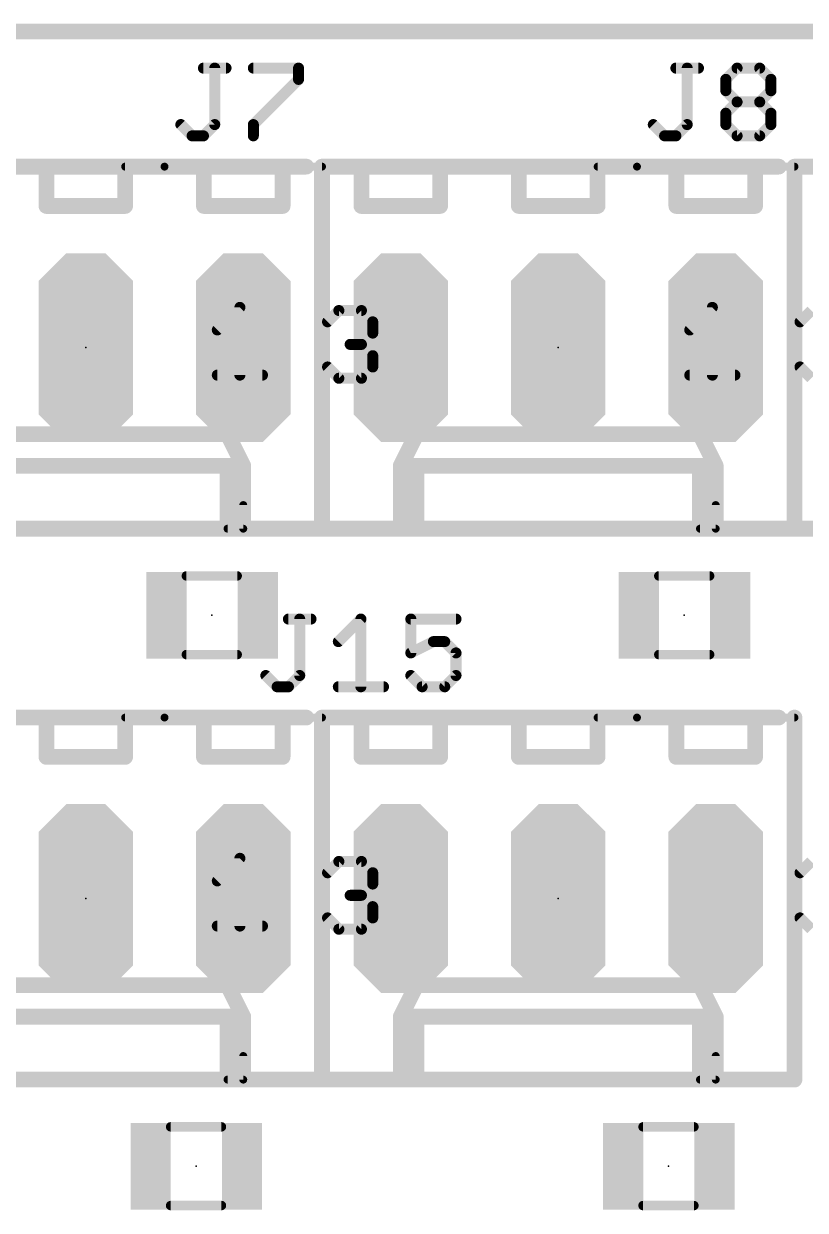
# Model space of a CAD drawing. Extents: x -10 to 136, y 0 to 101.
# Drawn here: x 77.74 to 90.34, y 74.98 to 94.13 of the extents above; entities that cross this region are included whole.
import ezdxf

# ---------------------------------------------------------------- set-up
doc = ezdxf.new("R2010")
doc.units = 0
for name, color, linetype in [('17', 92, 'CONTINUOUS'), ('20', 7, 'CONTINUOUS'), ('21', 253, 'CONTINUOUS'), ('23', 7, 'CONTINUOUS'), ('25', 253, 'CONTINUOUS'), ('51', 253, 'CONTINUOUS')]:
    doc.layers.add(name, color=color, linetype=linetype)

# ---------------------------------------------------------------- blocks, each defined once
blk = doc.blocks.new('RECT')
blk.add_solid([(-0.5, -0.5), (0.5, -0.5), (-0.5, 0.5), (0.5, 0.5)])
blk = doc.blocks.new('LONGP100')
at = {"const_width": 0.5}
blk.add_lwpolyline([(-0.75, -0.1036), (-0.75, 0.1036), (-0.6036, 0.25), (0.6036, 0.25), (0.75, 0.1036), (0.75, -0.1036), (0.6036, -0.25), (-0.6036, -0.25), (-0.75, -0.1036), (-0.75, 0.1036)], dxfattribs=at)

msp = doc.modelspace()

# ---------------------------------------------------------------- linework, layer by layer
at = {"layer": '20', "const_width": 0.254}
msp.add_lwpolyline([(135.862, 94), (0, 94)], dxfattribs=at)
at = {"layer": '21'}
for points, const_width in [([(78.105, 91.821), (76.835, 91.821)], 0.254), ([(78.105, 91.821), (79.375, 91.821)], 0.254), ([(78.105, 91.186), (78.105, 91.821)], 0.254), ([(80.645, 91.821), (79.375, 91.821)], 0.254), ([(79.375, 91.821), (79.375, 91.186)], 0.254), ([(80.645, 91.186), (80.645, 91.821)], 0.254), ([(80.645, 91.821), (81.915, 91.821)], 0.254), ([(82.296, 91.821), (81.915, 91.821)], 0.254), ([(81.915, 91.821), (81.915, 91.186)], 0.254), ([(82.55, 88.9), (82.55, 91.821)], 0.254), ([(82.55, 88.9), (82.55, 91.821)], 0.254), ([(83.185, 91.821), (82.55, 91.821)], 0.254), ([(83.185, 91.821), (84.455, 91.821)], 0.254), ([(83.185, 91.186), (83.185, 91.821)], 0.254), ([(85.725, 91.821), (84.455, 91.821)], 0.254), ([(84.455, 91.821), (84.455, 91.186)], 0.254), ([(85.725, 91.821), (86.995, 91.821)], 0.254), ([(85.725, 91.186), (85.725, 91.821)], 0.254), ([(88.265, 91.821), (86.995, 91.821)], 0.254), ([(86.995, 91.821), (86.995, 91.186)], 0.254), ([(88.265, 91.186), (88.265, 91.821)], 0.254), ([(88.265, 91.821), (89.535, 91.821)], 0.254), ([(89.916, 91.821), (89.535, 91.821)], 0.254), ([(89.535, 91.821), (89.535, 91.186)], 0.254), ([(90.17, 88.9), (90.17, 91.821)], 0.254), ([(90.17, 88.9), (90.17, 91.821)], 0.254), ([(90.805, 91.821), (90.17, 91.821)], 0.254), ([(79.375, 91.821), (80.01, 91.821)], 0.127), ([(82.55, 91.821), (80.01, 91.821)], 0.127), ([(86.995, 91.821), (87.63, 91.821)], 0.127), ([(90.17, 91.821), (87.63, 91.821)], 0.127), ([(79.375, 91.186), (78.105, 91.186)], 0.254), ([(81.915, 91.186), (80.645, 91.186)], 0.254), ([(84.455, 91.186), (83.185, 91.186)], 0.254), ([(86.995, 91.186), (85.725, 91.186)], 0.254), ([(89.535, 91.186), (88.265, 91.186)], 0.254), ([(80.8615, 89.1857), (81.2258, 89.5501)], 0.1778), ([(81.2258, 89.5501), (81.2258, 88.457)], 0.1778), ([(88.4815, 89.1857), (88.8458, 89.5501)], 0.1778), ([(88.8458, 89.5501), (88.8458, 88.457)], 0.1778), ([(82.6395, 89.3171), (82.8216, 89.4993)], 0.1778), ([(82.8216, 89.4993), (83.186, 89.4993)], 0.1778), ([(83.186, 89.4993), (83.3682, 89.3171)], 0.1778), ([(90.2595, 89.3171), (90.4416, 89.4993)], 0.1778), ([(83.3682, 89.1349), (83.186, 88.9527)], 0.1778), ([(83.3682, 89.3171), (83.3682, 89.1349)], 0.1778), ([(83.186, 88.9527), (83.0038, 88.9527)], 0.1778), ([(83.186, 88.9527), (83.3682, 88.7705)], 0.1778), ([(82.55, 88.9), (82.55, 85.979)], 0.254), ([(82.55, 88.9), (82.55, 85.979)], 0.254), ([(83.3682, 88.7705), (83.3682, 88.5883)], 0.1778), ([(90.17, 88.9), (90.17, 85.979)], 0.254), ([(90.17, 88.9), (90.17, 85.979)], 0.254), ([(82.8216, 88.4062), (82.6395, 88.5883)], 0.1778), ([(83.3682, 88.5883), (83.186, 88.4062)], 0.1778), ([(90.4416, 88.4062), (90.2595, 88.5883)], 0.1778), ([(80.8615, 88.457), (81.5902, 88.457)], 0.1778), ([(83.186, 88.4062), (82.8216, 88.4062)], 0.1778), ([(88.4815, 88.457), (89.2102, 88.457)], 0.1778), ([(81.026, 87.503), (76.454, 87.503)], 0.254), ([(81.28, 86.995), (81.026, 87.503)], 0.254), ([(84.074, 87.503), (83.82, 86.995)], 0.254), ([(88.646, 87.503), (84.074, 87.503)], 0.254), ([(88.9, 86.995), (88.646, 87.503)], 0.254), ([(81.026, 86.995), (76.454, 86.995)], 0.254), ([(81.28, 86.995), (81.026, 86.995)], 0.254), ([(81.026, 85.979), (81.026, 86.995)], 0.254), ([(81.28, 86.995), (81.28, 85.979)], 0.254), ([(84.074, 86.995), (83.82, 86.995)], 0.254), ([(83.82, 86.995), (83.82, 85.979)], 0.254), ([(88.646, 86.995), (84.074, 86.995)], 0.254), ([(84.074, 85.979), (84.074, 86.995)], 0.254), ([(88.9, 86.995), (88.646, 86.995)], 0.254), ([(88.646, 85.979), (88.646, 86.995)], 0.254), ([(88.9, 86.995), (88.9, 85.979)], 0.254), ([(81.28, 86.36), (81.28, 85.979)], 0.127), ([(88.9, 86.36), (88.9, 85.979)], 0.127), ([(74.93, 85.979), (80.01, 85.979)], 0.254), ([(81.28, 85.979), (80.01, 85.979)], 0.254), ([(81.026, 85.979), (81.28, 85.979)], 0.127), ([(82.55, 85.979), (81.28, 85.979)], 0.254), ([(82.55, 85.979), (87.63, 85.979)], 0.254), ([(88.9, 85.979), (87.63, 85.979)], 0.254), ([(88.646, 85.979), (88.9, 85.979)], 0.127), ([(90.17, 85.979), (88.9, 85.979)], 0.254), ([(90.17, 85.979), (95.25, 85.979)], 0.254), ([(78.105, 82.931), (76.835, 82.931)], 0.254), ([(78.105, 82.931), (79.375, 82.931)], 0.254), ([(78.105, 82.296), (78.105, 82.931)], 0.254), ([(80.645, 82.931), (79.375, 82.931)], 0.254), ([(79.375, 82.931), (79.375, 82.296)], 0.254), ([(79.375, 82.931), (80.01, 82.931)], 0.127), ([(82.55, 82.931), (80.01, 82.931)], 0.127), ([(80.645, 82.296), (80.645, 82.931)], 0.254), ([(80.645, 82.931), (81.915, 82.931)], 0.254), ([(82.296, 82.931), (81.915, 82.931)], 0.254), ([(81.915, 82.931), (81.915, 82.296)], 0.254), ([(82.55, 80.01), (82.55, 82.931)], 0.254), ([(82.55, 80.01), (82.55, 82.931)], 0.254), ([(83.185, 82.931), (82.55, 82.931)], 0.254), ([(83.185, 82.931), (84.455, 82.931)], 0.254), ([(83.185, 82.296), (83.185, 82.931)], 0.254), ([(85.725, 82.931), (84.455, 82.931)], 0.254), ([(84.455, 82.931), (84.455, 82.296)], 0.254), ([(85.725, 82.931), (86.995, 82.931)], 0.254), ([(85.725, 82.296), (85.725, 82.931)], 0.254), ([(88.265, 82.931), (86.995, 82.931)], 0.254), ([(86.995, 82.931), (86.995, 82.296)], 0.254), ([(86.995, 82.931), (87.63, 82.931)], 0.127), ([(90.17, 82.931), (87.63, 82.931)], 0.127), ([(88.265, 82.296), (88.265, 82.931)], 0.254), ([(88.265, 82.931), (89.535, 82.931)], 0.254), ([(89.916, 82.931), (89.535, 82.931)], 0.254), ([(89.535, 82.931), (89.535, 82.296)], 0.254), ([(90.17, 80.01), (90.17, 82.931)], 0.254), ([(79.375, 82.296), (78.105, 82.296)], 0.254), ([(81.915, 82.296), (80.645, 82.296)], 0.254), ([(84.455, 82.296), (83.185, 82.296)], 0.254), ([(86.995, 82.296), (85.725, 82.296)], 0.254), ([(89.535, 82.296), (88.265, 82.296)], 0.254), ([(80.8615, 80.2957), (81.2258, 80.6601)], 0.1778), ([(81.2258, 80.6601), (81.2258, 79.567)], 0.1778), ([(82.6395, 80.4271), (82.8216, 80.6093)], 0.1778), ([(82.8216, 80.6093), (83.186, 80.6093)], 0.1778), ([(83.186, 80.6093), (83.3682, 80.4271)], 0.1778), ([(90.2595, 80.4271), (90.4416, 80.6093)], 0.1778), ([(83.3682, 80.4271), (83.3682, 80.2449)], 0.1778), ([(83.3682, 80.2449), (83.186, 80.0627)], 0.1778), ([(82.55, 80.01), (82.55, 77.089)], 0.254), ([(82.55, 80.01), (82.55, 77.089)], 0.254), ([(83.186, 80.0627), (83.0038, 80.0627)], 0.1778), ([(83.186, 80.0627), (83.3682, 79.8805)], 0.1778), ([(90.17, 80.01), (90.17, 77.089)], 0.254), ([(83.3682, 79.8805), (83.3682, 79.6983)], 0.1778), ([(80.8615, 79.567), (81.5902, 79.567)], 0.1778), ([(82.8216, 79.5162), (82.6395, 79.6983)], 0.1778), ([(83.3682, 79.6983), (83.186, 79.5162)], 0.1778), ([(90.4416, 79.5162), (90.2595, 79.6983)], 0.1778), ([(83.186, 79.5162), (82.8216, 79.5162)], 0.1778), ([(81.026, 78.613), (76.454, 78.613)], 0.254), ([(81.28, 78.105), (81.026, 78.613)], 0.254), ([(84.074, 78.613), (83.82, 78.105)], 0.254), ([(88.646, 78.613), (84.074, 78.613)], 0.254), ([(88.9, 78.105), (88.646, 78.613)], 0.254), ([(81.026, 78.105), (76.454, 78.105)], 0.254), ([(81.28, 78.105), (81.026, 78.105)], 0.254), ([(81.026, 77.089), (81.026, 78.105)], 0.254), ([(81.28, 78.105), (81.28, 77.089)], 0.254), ([(84.074, 78.105), (83.82, 78.105)], 0.254), ([(83.82, 78.105), (83.82, 77.089)], 0.254), ([(88.646, 78.105), (84.074, 78.105)], 0.254), ([(84.074, 77.089), (84.074, 78.105)], 0.254), ([(88.9, 78.105), (88.646, 78.105)], 0.254), ([(88.646, 77.089), (88.646, 78.105)], 0.254), ([(88.9, 78.105), (88.9, 77.089)], 0.254), ([(81.28, 77.47), (81.28, 77.089)], 0.127), ([(88.9, 77.47), (88.9, 77.089)], 0.127), ([(74.93, 77.089), (80.01, 77.089)], 0.254), ([(81.28, 77.089), (80.01, 77.089)], 0.254), ([(82.55, 77.089), (81.28, 77.089)], 0.254), ([(82.55, 77.089), (87.63, 77.089)], 0.254), ([(88.9, 77.089), (87.63, 77.089)], 0.254), ([(90.17, 77.089), (88.9, 77.089)], 0.254), ([(81.026, 77.089), (81.28, 77.089)], 0.127), ([(88.646, 77.089), (88.9, 77.089)], 0.127)]:
    msp.add_lwpolyline(points, dxfattribs=dict(at, const_width=const_width))
for points, const_width in [([(78.105, 91.8845, 1), (78.105, 91.7575)], 0.127), ([(78.1685, 91.821, 1), (78.0415, 91.821)], 0.127), ([(78.105, 91.7575, 1), (78.105, 91.8845)], 0.127), ([(79.375, 91.8845, 1), (79.375, 91.7575)], 0.127), ([(79.4385, 91.821, 1), (79.3115, 91.821)], 0.127), ([(79.375, 91.7575, 1), (79.375, 91.8845)], 0.127), ([(80.7085, 91.821, 1), (80.5815, 91.821)], 0.127), ([(80.645, 91.8845, 1), (80.645, 91.7575)], 0.127), ([(80.645, 91.7575, 1), (80.645, 91.8845)], 0.127), ([(81.915, 91.8845, 1), (81.915, 91.7575)], 0.127), ([(81.9785, 91.821, 1), (81.8515, 91.821)], 0.127), ([(81.915, 91.7575, 1), (81.915, 91.8845)], 0.127), ([(82.296, 91.7575, 1), (82.296, 91.8845)], 0.127), ([(82.6135, 91.821, 1), (82.4865, 91.821)], 0.127), ([(82.6135, 91.821, 1), (82.4865, 91.821)], 0.127), ([(82.55, 91.8845, 1), (82.55, 91.7575)], 0.127), ([(83.185, 91.8845, 1), (83.185, 91.7575)], 0.127), ([(83.2485, 91.821, 1), (83.1215, 91.821)], 0.127), ([(83.185, 91.7575, 1), (83.185, 91.8845)], 0.127), ([(84.455, 91.8845, 1), (84.455, 91.7575)], 0.127), ([(84.5185, 91.821, 1), (84.3915, 91.821)], 0.127), ([(84.455, 91.7575, 1), (84.455, 91.8845)], 0.127), ([(85.725, 91.8845, 1), (85.725, 91.7575)], 0.127), ([(85.7885, 91.821, 1), (85.6615, 91.821)], 0.127), ([(85.725, 91.7575, 1), (85.725, 91.8845)], 0.127), ([(86.995, 91.8845, 1), (86.995, 91.7575)], 0.127), ([(87.0585, 91.821, 1), (86.9315, 91.821)], 0.127), ([(86.995, 91.7575, 1), (86.995, 91.8845)], 0.127), ([(88.3285, 91.821, 1), (88.2015, 91.821)], 0.127), ([(88.265, 91.8845, 1), (88.265, 91.7575)], 0.127), ([(88.265, 91.7575, 1), (88.265, 91.8845)], 0.127), ([(89.535, 91.8845, 1), (89.535, 91.7575)], 0.127), ([(89.5985, 91.821, 1), (89.4715, 91.821)], 0.127), ([(89.535, 91.7575, 1), (89.535, 91.8845)], 0.127), ([(89.916, 91.7575, 1), (89.916, 91.8845)], 0.127), ([(90.2335, 91.821, 1), (90.1065, 91.821)], 0.127), ([(90.2335, 91.821, 1), (90.1065, 91.821)], 0.127), ([(90.17, 91.8845, 1), (90.17, 91.7575)], 0.127), ([(79.375, 91.8528, 1), (79.375, 91.7892)], 0.0635), ([(80.01, 91.8528, 1), (80.01, 91.7892)], 0.0635), ([(80.01, 91.7892, 1), (80.01, 91.8528)], 0.0635), ([(82.55, 91.7892, 1), (82.55, 91.8528)], 0.0635), ([(86.995, 91.8528, 1), (86.995, 91.7892)], 0.0635), ([(87.63, 91.8528, 1), (87.63, 91.7892)], 0.0635), ([(87.63, 91.7892, 1), (87.63, 91.8528)], 0.0635), ([(90.17, 91.7892, 1), (90.17, 91.8528)], 0.0635), ([(78.105, 91.2495, 1), (78.105, 91.1225)], 0.127), ([(78.0415, 91.186, 1), (78.1685, 91.186)], 0.127), ([(79.3115, 91.186, 1), (79.4385, 91.186)], 0.127), ([(79.375, 91.1225, 1), (79.375, 91.2495)], 0.127), ([(80.645, 91.2495, 1), (80.645, 91.1225)], 0.127), ([(80.5815, 91.186, 1), (80.7085, 91.186)], 0.127), ([(81.8515, 91.186, 1), (81.9785, 91.186)], 0.127), ([(81.915, 91.1225, 1), (81.915, 91.2495)], 0.127), ([(83.185, 91.2495, 1), (83.185, 91.1225)], 0.127), ([(83.1215, 91.186, 1), (83.2485, 91.186)], 0.127), ([(84.3915, 91.186, 1), (84.5185, 91.186)], 0.127), ([(84.455, 91.1225, 1), (84.455, 91.2495)], 0.127), ([(85.725, 91.2495, 1), (85.725, 91.1225)], 0.127), ([(85.6615, 91.186, 1), (85.7885, 91.186)], 0.127), ([(86.9315, 91.186, 1), (87.0585, 91.186)], 0.127), ([(86.995, 91.1225, 1), (86.995, 91.2495)], 0.127), ([(88.265, 91.2495, 1), (88.265, 91.1225)], 0.127), ([(88.2015, 91.186, 1), (88.3285, 91.186)], 0.127), ([(89.4715, 91.186, 1), (89.5985, 91.186)], 0.127), ([(89.535, 91.1225, 1), (89.535, 91.2495)], 0.127), ([(81.2703, 89.5501, 1), (81.1814, 89.5501)], 0.0889), ([(81.2572, 89.5187, 1), (81.1944, 89.5815)], 0.0889), ([(88.8903, 89.5501, 1), (88.8014, 89.5501)], 0.0889), ([(88.8772, 89.5187, 1), (88.8144, 89.5815)], 0.0889), ([(82.8216, 89.5438, 1), (82.8216, 89.4549)], 0.0889), ([(82.853, 89.4679, 1), (82.7902, 89.5307)], 0.0889), ([(83.2174, 89.5307, 1), (83.1546, 89.4679)], 0.0889), ([(83.186, 89.4549, 1), (83.186, 89.5438)], 0.0889), ([(80.8301, 89.2171, 1), (80.8929, 89.1543)], 0.0889), ([(82.6081, 89.3485, 1), (82.6709, 89.2857)], 0.0889), ([(83.4126, 89.3171, 1), (83.3238, 89.3171)], 0.0889), ([(83.3368, 89.2857, 1), (83.3996, 89.3485)], 0.0889), ([(83.3996, 89.1035, 1), (83.3368, 89.1663)], 0.0889), ([(88.4501, 89.2171, 1), (88.5129, 89.1543)], 0.0889), ([(90.2281, 89.3485, 1), (90.2909, 89.2857)], 0.0889), ([(83.0038, 88.9972, 1), (83.0038, 88.9083)], 0.0889), ([(83.2174, 88.9841, 1), (83.1546, 88.9213)], 0.0889), ([(83.186, 88.9083, 1), (83.186, 88.9972)], 0.0889), ([(83.3238, 89.1349, 1), (83.4126, 89.1349)], 0.0889), ([(82.6135, 88.9, 1), (82.4865, 88.9)], 0.127), ([(82.6135, 88.9, 1), (82.4865, 88.9)], 0.127), ([(82.4865, 88.9, 1), (82.6135, 88.9)], 0.127), ([(82.4865, 88.9, 1), (82.6135, 88.9)], 0.127), ([(83.1546, 88.9841, 1), (83.2174, 88.9213)], 0.0889), ([(83.4126, 88.7705, 1), (83.3238, 88.7705)], 0.0889), ([(83.3368, 88.7391, 1), (83.3996, 88.8019)], 0.0889), ([(90.2335, 88.9, 1), (90.1065, 88.9)], 0.127), ([(90.2335, 88.9, 1), (90.1065, 88.9)], 0.127), ([(90.1065, 88.9, 1), (90.2335, 88.9)], 0.127), ([(90.1065, 88.9, 1), (90.2335, 88.9)], 0.127), ([(82.6709, 88.6197, 1), (82.6081, 88.5569)], 0.0889), ([(83.3996, 88.5569, 1), (83.3368, 88.6197)], 0.0889), ([(90.2909, 88.6197, 1), (90.2281, 88.5569)], 0.0889), ([(80.8615, 88.5015, 1), (80.8615, 88.4126)], 0.0889), ([(81.1814, 88.457, 1), (81.2703, 88.457)], 0.0889), ([(81.5902, 88.4126, 1), (81.5902, 88.5015)], 0.0889), ([(82.8216, 88.4506, 1), (82.8216, 88.3618)], 0.0889), ([(82.7902, 88.3748, 1), (82.853, 88.4376)], 0.0889), ([(83.1546, 88.4376, 1), (83.2174, 88.3748)], 0.0889), ([(83.186, 88.3618, 1), (83.186, 88.4506)], 0.0889), ([(83.3238, 88.5883, 1), (83.4126, 88.5883)], 0.0889), ([(88.4815, 88.5015, 1), (88.4815, 88.4126)], 0.0889), ([(88.8014, 88.457, 1), (88.8903, 88.457)], 0.0889), ([(89.2102, 88.4126, 1), (89.2102, 88.5015)], 0.0889), ([(81.0828, 87.5314, 1), (80.9692, 87.4746)], 0.127), ([(81.026, 87.4395, 1), (81.026, 87.5665)], 0.127), ([(84.074, 87.5665, 1), (84.074, 87.4395)], 0.127), ([(84.1308, 87.4746, 1), (84.0172, 87.5314)], 0.127), ([(88.7028, 87.5314, 1), (88.5892, 87.4746)], 0.127), ([(88.646, 87.4395, 1), (88.646, 87.5665)], 0.127), ([(81.026, 87.0585, 1), (81.026, 86.9315)], 0.127), ([(81.0895, 86.995, 1), (80.9625, 86.995)], 0.127), ([(81.026, 86.9315, 1), (81.026, 87.0585)], 0.127), ([(81.3435, 86.995, 1), (81.2165, 86.995)], 0.127), ([(81.28, 86.9315, 1), (81.28, 87.0585)], 0.127), ([(83.82, 87.0585, 1), (83.82, 86.9315)], 0.127), ([(83.8835, 86.995, 1), (83.7565, 86.995)], 0.127), ([(84.074, 87.0585, 1), (84.074, 86.9315)], 0.127), ([(84.1375, 86.995, 1), (84.0105, 86.995)], 0.127), ([(84.074, 86.9315, 1), (84.074, 87.0585)], 0.127), ([(88.646, 87.0585, 1), (88.646, 86.9315)], 0.127), ([(88.7095, 86.995, 1), (88.5825, 86.995)], 0.127), ([(88.646, 86.9315, 1), (88.646, 87.0585)], 0.127), ([(88.9635, 86.995, 1), (88.8365, 86.995)], 0.127), ([(88.9, 86.9315, 1), (88.9, 87.0585)], 0.127), ([(81.2232, 86.9666, 1), (81.3368, 87.0234)], 0.127), ([(83.7632, 87.0234, 1), (83.8768, 86.9666)], 0.127), ([(88.8432, 86.9666, 1), (88.9568, 87.0234)], 0.127), ([(81.3118, 86.36, 1), (81.2482, 86.36)], 0.0635), ([(88.9318, 86.36, 1), (88.8683, 86.36)], 0.0635), ([(80.01, 86.0425, 1), (80.01, 85.9155)], 0.127), ([(80.01, 85.9155, 1), (80.01, 86.0425)], 0.127), ([(80.9625, 85.979, 1), (81.0895, 85.979)], 0.127), ([(81.026, 86.0108, 1), (81.026, 85.9472)], 0.0635), ([(81.28, 86.0425, 1), (81.28, 85.9155)], 0.127), ([(81.2165, 85.979, 1), (81.3435, 85.979)], 0.127), ([(81.2482, 85.979, 1), (81.3118, 85.979)], 0.0635), ([(81.28, 85.9155, 1), (81.28, 86.0425)], 0.127), ([(81.28, 85.9472, 1), (81.28, 86.0108)], 0.0635), ([(82.55, 86.0425, 1), (82.55, 85.9155)], 0.127), ([(82.4865, 85.979, 1), (82.6135, 85.979)], 0.127), ([(82.4865, 85.979, 1), (82.6135, 85.979)], 0.127), ([(82.55, 85.9155, 1), (82.55, 86.0425)], 0.127), ([(83.7565, 85.979, 1), (83.8835, 85.979)], 0.127), ([(84.0105, 85.979, 1), (84.1375, 85.979)], 0.127), ([(87.63, 86.0425, 1), (87.63, 85.9155)], 0.127), ([(87.63, 85.9155, 1), (87.63, 86.0425)], 0.127), ([(88.5825, 85.979, 1), (88.7095, 85.979)], 0.127), ([(88.646, 86.0108, 1), (88.646, 85.9472)], 0.0635), ([(88.9, 86.0425, 1), (88.9, 85.9155)], 0.127), ([(88.8365, 85.979, 1), (88.9635, 85.979)], 0.127), ([(88.9, 85.9155, 1), (88.9, 86.0425)], 0.127), ([(88.8683, 85.979, 1), (88.9318, 85.979)], 0.0635), ([(88.9, 85.9472, 1), (88.9, 86.0108)], 0.0635), ([(90.17, 86.0425, 1), (90.17, 85.9155)], 0.127), ([(90.1065, 85.979, 1), (90.2335, 85.979)], 0.127), ([(90.1065, 85.979, 1), (90.2335, 85.979)], 0.127), ([(90.17, 85.9155, 1), (90.17, 86.0425)], 0.127), ([(78.105, 82.9945, 1), (78.105, 82.8675)], 0.127), ([(78.1685, 82.931, 1), (78.0415, 82.931)], 0.127), ([(78.105, 82.8675, 1), (78.105, 82.9945)], 0.127), ([(79.375, 82.9945, 1), (79.375, 82.8675)], 0.127), ([(79.4385, 82.931, 1), (79.3115, 82.931)], 0.127), ([(79.375, 82.8675, 1), (79.375, 82.9945)], 0.127), ([(79.375, 82.9627, 1), (79.375, 82.8992)], 0.0635), ([(80.01, 82.9627, 1), (80.01, 82.8992)], 0.0635), ([(80.01, 82.8992, 1), (80.01, 82.9627)], 0.0635), ([(80.7085, 82.931, 1), (80.5815, 82.931)], 0.127), ([(80.645, 82.9945, 1), (80.645, 82.8675)], 0.127), ([(80.645, 82.8675, 1), (80.645, 82.9945)], 0.127), ([(81.915, 82.9945, 1), (81.915, 82.8675)], 0.127), ([(81.9785, 82.931, 1), (81.8515, 82.931)], 0.127), ([(81.915, 82.8675, 1), (81.915, 82.9945)], 0.127), ([(82.296, 82.8675, 1), (82.296, 82.9945)], 0.127), ([(82.6135, 82.931, 1), (82.4865, 82.931)], 0.127), ([(82.6135, 82.931, 1), (82.4865, 82.931)], 0.127), ([(82.55, 82.9945, 1), (82.55, 82.8675)], 0.127), ([(82.55, 82.8992, 1), (82.55, 82.9627)], 0.0635), ([(83.185, 82.9945, 1), (83.185, 82.8675)], 0.127), ([(83.2485, 82.931, 1), (83.1215, 82.931)], 0.127), ([(83.185, 82.8675, 1), (83.185, 82.9945)], 0.127), ([(84.455, 82.9945, 1), (84.455, 82.8675)], 0.127), ([(84.5185, 82.931, 1), (84.3915, 82.931)], 0.127), ([(84.455, 82.8675, 1), (84.455, 82.9945)], 0.127), ([(85.725, 82.9945, 1), (85.725, 82.8675)], 0.127), ([(85.7885, 82.931, 1), (85.6615, 82.931)], 0.127), ([(85.725, 82.8675, 1), (85.725, 82.9945)], 0.127), ([(86.995, 82.9945, 1), (86.995, 82.8675)], 0.127), ([(87.0585, 82.931, 1), (86.9315, 82.931)], 0.127), ([(86.995, 82.8675, 1), (86.995, 82.9945)], 0.127), ([(86.995, 82.9627, 1), (86.995, 82.8992)], 0.0635), ([(87.63, 82.9627, 1), (87.63, 82.8992)], 0.0635), ([(87.63, 82.8992, 1), (87.63, 82.9627)], 0.0635), ([(88.3285, 82.931, 1), (88.2015, 82.931)], 0.127), ([(88.265, 82.9945, 1), (88.265, 82.8675)], 0.127), ([(88.265, 82.8675, 1), (88.265, 82.9945)], 0.127), ([(89.535, 82.9945, 1), (89.535, 82.8675)], 0.127), ([(89.5985, 82.931, 1), (89.4715, 82.931)], 0.127), ([(89.535, 82.8675, 1), (89.535, 82.9945)], 0.127), ([(89.916, 82.8675, 1), (89.916, 82.9945)], 0.127), ([(90.2335, 82.931, 1), (90.1065, 82.931)], 0.127), ([(90.17, 82.8992, 1), (90.17, 82.9627)], 0.0635), ([(78.105, 82.3595, 1), (78.105, 82.2325)], 0.127), ([(78.0415, 82.296, 1), (78.1685, 82.296)], 0.127), ([(79.3115, 82.296, 1), (79.4385, 82.296)], 0.127), ([(79.375, 82.2325, 1), (79.375, 82.3595)], 0.127), ([(80.645, 82.3595, 1), (80.645, 82.2325)], 0.127), ([(80.5815, 82.296, 1), (80.7085, 82.296)], 0.127), ([(81.8515, 82.296, 1), (81.9785, 82.296)], 0.127), ([(81.915, 82.2325, 1), (81.915, 82.3595)], 0.127), ([(83.185, 82.3595, 1), (83.185, 82.2325)], 0.127), ([(83.1215, 82.296, 1), (83.2485, 82.296)], 0.127), ([(84.3915, 82.296, 1), (84.5185, 82.296)], 0.127), ([(84.455, 82.2325, 1), (84.455, 82.3595)], 0.127), ([(85.725, 82.3595, 1), (85.725, 82.2325)], 0.127), ([(85.6615, 82.296, 1), (85.7885, 82.296)], 0.127), ([(86.9315, 82.296, 1), (87.0585, 82.296)], 0.127), ([(86.995, 82.2325, 1), (86.995, 82.3595)], 0.127), ([(88.265, 82.3595, 1), (88.265, 82.2325)], 0.127), ([(88.2015, 82.296, 1), (88.3285, 82.296)], 0.127), ([(89.4715, 82.296, 1), (89.5985, 82.296)], 0.127), ([(89.535, 82.2325, 1), (89.535, 82.3595)], 0.127), ([(81.2703, 80.6601, 1), (81.1814, 80.6601)], 0.0889), ([(81.2572, 80.6287, 1), (81.1944, 80.6915)], 0.0889), ([(82.8216, 80.6538, 1), (82.8216, 80.5649)], 0.0889), ([(82.853, 80.5779, 1), (82.7902, 80.6407)], 0.0889), ([(83.2174, 80.6407, 1), (83.1546, 80.5779)], 0.0889), ([(83.186, 80.5649, 1), (83.186, 80.6538)], 0.0889), ([(82.6081, 80.4585, 1), (82.6709, 80.3957)], 0.0889), ([(83.4126, 80.4271, 1), (83.3238, 80.4271)], 0.0889), ([(83.3368, 80.3957, 1), (83.3996, 80.4585)], 0.0889), ([(90.2281, 80.4585, 1), (90.2909, 80.3957)], 0.0889), ([(80.8301, 80.3271, 1), (80.8929, 80.2643)], 0.0889), ([(83.3238, 80.2449, 1), (83.4126, 80.2449)], 0.0889), ([(83.3996, 80.2135, 1), (83.3368, 80.2763)], 0.0889), ([(82.6135, 80.01, 1), (82.4865, 80.01)], 0.127), ([(82.6135, 80.01, 1), (82.4865, 80.01)], 0.127), ([(82.4865, 80.01, 1), (82.6135, 80.01)], 0.127), ([(82.4865, 80.01, 1), (82.6135, 80.01)], 0.127), ([(83.0038, 80.1072, 1), (83.0038, 80.0183)], 0.0889), ([(83.2174, 80.0941, 1), (83.1546, 80.0313)], 0.0889), ([(83.1546, 80.0941, 1), (83.2174, 80.0313)], 0.0889), ([(83.186, 80.0183, 1), (83.186, 80.1072)], 0.0889), ([(90.2335, 80.01, 1), (90.1065, 80.01)], 0.127), ([(90.1065, 80.01, 1), (90.2335, 80.01)], 0.127), ([(83.4126, 79.8805, 1), (83.3238, 79.8805)], 0.0889), ([(83.3368, 79.8491, 1), (83.3996, 79.9119)], 0.0889), ([(80.8615, 79.6115, 1), (80.8615, 79.5226)], 0.0889), ([(81.5902, 79.5226, 1), (81.5902, 79.6115)], 0.0889), ([(82.6709, 79.7297, 1), (82.6081, 79.6669)], 0.0889), ([(83.3238, 79.6983, 1), (83.4126, 79.6983)], 0.0889), ([(83.3996, 79.6669, 1), (83.3368, 79.7297)], 0.0889), ([(90.2909, 79.7297, 1), (90.2281, 79.6669)], 0.0889), ([(81.1814, 79.567, 1), (81.2703, 79.567)], 0.0889), ([(82.8216, 79.5606, 1), (82.8216, 79.4718)], 0.0889), ([(82.7902, 79.4848, 1), (82.853, 79.5476)], 0.0889), ([(83.1546, 79.5476, 1), (83.2174, 79.4848)], 0.0889), ([(83.186, 79.4718, 1), (83.186, 79.5606)], 0.0889), ([(81.0828, 78.6414, 1), (80.9692, 78.5846)], 0.127), ([(81.026, 78.5495, 1), (81.026, 78.6765)], 0.127), ([(84.074, 78.6765, 1), (84.074, 78.5495)], 0.127), ([(84.1308, 78.5846, 1), (84.0172, 78.6414)], 0.127), ([(88.7028, 78.6414, 1), (88.5892, 78.5846)], 0.127), ([(88.646, 78.5495, 1), (88.646, 78.6765)], 0.127), ([(81.026, 78.1685, 1), (81.026, 78.0415)], 0.127), ([(81.0895, 78.105, 1), (80.9625, 78.105)], 0.127), ([(81.026, 78.0415, 1), (81.026, 78.1685)], 0.127), ([(81.3435, 78.105, 1), (81.2165, 78.105)], 0.127), ([(81.2232, 78.0766, 1), (81.3368, 78.1334)], 0.127), ([(81.28, 78.0415, 1), (81.28, 78.1685)], 0.127), ([(83.82, 78.1685, 1), (83.82, 78.0415)], 0.127), ([(83.8835, 78.105, 1), (83.7565, 78.105)], 0.127), ([(83.7632, 78.1334, 1), (83.8768, 78.0766)], 0.127), ([(84.074, 78.1685, 1), (84.074, 78.0415)], 0.127), ([(84.1375, 78.105, 1), (84.0105, 78.105)], 0.127), ([(84.074, 78.0415, 1), (84.074, 78.1685)], 0.127), ([(88.646, 78.1685, 1), (88.646, 78.0415)], 0.127), ([(88.7095, 78.105, 1), (88.5825, 78.105)], 0.127), ([(88.646, 78.0415, 1), (88.646, 78.1685)], 0.127), ([(88.9635, 78.105, 1), (88.8365, 78.105)], 0.127), ([(88.8432, 78.0766, 1), (88.9568, 78.1334)], 0.127), ([(88.9, 78.0415, 1), (88.9, 78.1685)], 0.127), ([(81.3118, 77.47, 1), (81.2482, 77.47)], 0.0635), ([(88.9318, 77.47, 1), (88.8683, 77.47)], 0.0635), ([(80.01, 77.1525, 1), (80.01, 77.0255)], 0.127), ([(80.01, 77.0255, 1), (80.01, 77.1525)], 0.127), ([(81.28, 77.1525, 1), (81.28, 77.0255)], 0.127), ([(81.28, 77.0255, 1), (81.28, 77.1525)], 0.127), ([(82.55, 77.1525, 1), (82.55, 77.0255)], 0.127), ([(82.55, 77.0255, 1), (82.55, 77.1525)], 0.127), ([(87.63, 77.1525, 1), (87.63, 77.0255)], 0.127), ([(87.63, 77.0255, 1), (87.63, 77.1525)], 0.127), ([(88.9, 77.1525, 1), (88.9, 77.0255)], 0.127), ([(88.9, 77.0255, 1), (88.9, 77.1525)], 0.127), ([(90.17, 77.0255, 1), (90.17, 77.1525)], 0.127), ([(80.9625, 77.089, 1), (81.0895, 77.089)], 0.127), ([(81.026, 77.1208, 1), (81.026, 77.0572)], 0.0635), ([(81.2165, 77.089, 1), (81.3435, 77.089)], 0.127), ([(81.2482, 77.089, 1), (81.3118, 77.089)], 0.0635), ([(81.28, 77.0572, 1), (81.28, 77.1208)], 0.0635), ([(82.4865, 77.089, 1), (82.6135, 77.089)], 0.127), ([(82.4865, 77.089, 1), (82.6135, 77.089)], 0.127), ([(83.7565, 77.089, 1), (83.8835, 77.089)], 0.127), ([(84.0105, 77.089, 1), (84.1375, 77.089)], 0.127), ([(88.5825, 77.089, 1), (88.7095, 77.089)], 0.127), ([(88.646, 77.1208, 1), (88.646, 77.0572)], 0.0635), ([(88.8365, 77.089, 1), (88.9635, 77.089)], 0.127), ([(88.8683, 77.089, 1), (88.9318, 77.089)], 0.0635), ([(88.9, 77.0572, 1), (88.9, 77.1208)], 0.0635), ([(90.1065, 77.089, 1), (90.2335, 77.089)], 0.127)]:
    msp.add_lwpolyline(points, format="xyb", dxfattribs=dict(at, const_width=const_width))
at = {"layer": '23'}
for p in [(78.74, 88.9), (86.36, 88.9), (80.772, 84.582), (88.392, 84.582), (78.74, 80.01), (86.36, 80.01), (80.518, 75.692), (88.138, 75.692)]:
    msp.add_point(p, dxfattribs=at)
at = {"layer": '25', "const_width": 0.1778}
for points in [[(80.6376, 93.4109), (81.002, 93.4109)], [(80.8198, 92.4999), (80.8198, 93.4109)], [(81.4426, 93.4109), (82.1713, 93.4109)], [(82.1713, 93.4109), (82.1713, 93.2287)], [(88.2576, 93.4109), (88.622, 93.4109)], [(88.4398, 92.4999), (88.4398, 93.4109)], [(89.0626, 93.2287), (89.2447, 93.4109)], [(89.2447, 93.4109), (89.6091, 93.4109)], [(89.6091, 93.4109), (89.7913, 93.2287)], [(82.1713, 93.2287), (81.4426, 92.4999)], [(89.0626, 93.0465), (89.0626, 93.2287)], [(89.7913, 93.2287), (89.7913, 93.0465)], [(89.2447, 92.8643), (89.0626, 93.0465)], [(89.7913, 93.0465), (89.6091, 92.8643)], [(89.0626, 92.6821), (89.2447, 92.8643)], [(89.2447, 92.8643), (89.6091, 92.8643)], [(89.6091, 92.8643), (89.7913, 92.6821)], [(89.0626, 92.4999), (89.0626, 92.6821)], [(89.7913, 92.6821), (89.7913, 92.4999)], [(80.2733, 92.4999), (80.4554, 92.3178)], [(80.6376, 92.3178), (80.8198, 92.4999)], [(81.4426, 92.4999), (81.4426, 92.3178)], [(87.8933, 92.4999), (88.0754, 92.3178)], [(88.2576, 92.3178), (88.4398, 92.4999)], [(89.2447, 92.3178), (89.0626, 92.4999)], [(89.7913, 92.4999), (89.6091, 92.3178)], [(80.4554, 92.3178), (80.6376, 92.3178)], [(88.0754, 92.3178), (88.2576, 92.3178)], [(89.6091, 92.3178), (89.2447, 92.3178)], [(82.0082, 84.5209), (82.3726, 84.5209)], [(82.1904, 83.6099), (82.1904, 84.5209)], [(82.8132, 84.1565), (83.1775, 84.5209)], [(83.1775, 84.5209), (83.1775, 83.4278)], [(84.7112, 84.5209), (83.9825, 84.5209)], [(83.9825, 84.5209), (83.9825, 83.9743)], [(83.9825, 83.9743), (84.3468, 84.1565)], [(84.3468, 84.1565), (84.529, 84.1565)], [(84.529, 84.1565), (84.7112, 83.9743)], [(84.7112, 83.9743), (84.7112, 83.6099)], [(81.6439, 83.6099), (81.826, 83.4278)], [(82.0082, 83.4278), (82.1904, 83.6099)], [(84.1646, 83.4278), (83.9825, 83.6099)], [(84.7112, 83.6099), (84.529, 83.4278)], [(81.826, 83.4278), (82.0082, 83.4278)], [(82.8132, 83.4278), (83.5419, 83.4278)], [(84.529, 83.4278), (84.1646, 83.4278)]]:
    msp.add_lwpolyline(points, dxfattribs=at)
at = {"layer": '25', "const_width": 0.0889}
for points in [[(80.6376, 93.4553, 1), (80.6376, 93.3665)], [(80.8642, 93.4109, 1), (80.7754, 93.4109)], [(81.002, 93.3665, 1), (81.002, 93.4553)], [(81.4426, 93.4553, 1), (81.4426, 93.3665)], [(82.2157, 93.4109, 1), (82.1269, 93.4109)], [(82.1713, 93.3665, 1), (82.1713, 93.4553)], [(88.2576, 93.4553, 1), (88.2576, 93.3665)], [(88.4843, 93.4109, 1), (88.3954, 93.4109)], [(88.622, 93.3665, 1), (88.622, 93.4553)], [(89.2447, 93.4553, 1), (89.2447, 93.3665)], [(89.2761, 93.3795, 1), (89.2133, 93.4423)], [(89.6405, 93.4423, 1), (89.5777, 93.3795)], [(89.6091, 93.3665, 1), (89.6091, 93.4553)], [(82.1269, 93.2287, 1), (82.2157, 93.2287)], [(82.2027, 93.1973, 1), (82.1399, 93.2601)], [(89.1071, 93.2287, 1), (89.0182, 93.2287)], [(89.0312, 93.2601, 1), (89.094, 93.1973)], [(89.8358, 93.2287, 1), (89.7469, 93.2287)], [(89.7599, 93.1973, 1), (89.8227, 93.2601)], [(89.094, 93.0779, 1), (89.0312, 93.0151)], [(89.0182, 93.0465, 1), (89.1071, 93.0465)], [(89.7469, 93.0465, 1), (89.8358, 93.0465)], [(89.8227, 93.0151, 1), (89.7599, 93.0779)], [(89.2447, 92.9087, 1), (89.2447, 92.8199)], [(89.2761, 92.8329, 1), (89.2133, 92.8957)], [(89.2133, 92.8329, 1), (89.2761, 92.8957)], [(89.6405, 92.8957, 1), (89.5777, 92.8329)], [(89.5777, 92.8957, 1), (89.6405, 92.8329)], [(89.6091, 92.8199, 1), (89.6091, 92.9087)], [(89.1071, 92.6821, 1), (89.0182, 92.6821)], [(89.0312, 92.7135, 1), (89.094, 92.6507)], [(89.8358, 92.6821, 1), (89.7469, 92.6821)], [(89.7599, 92.6507, 1), (89.8227, 92.7135)], [(80.3047, 92.5313, 1), (80.2419, 92.4685)], [(80.7754, 92.4999, 1), (80.8642, 92.4999)], [(80.8512, 92.4685, 1), (80.7884, 92.5313)], [(81.4112, 92.5313, 1), (81.474, 92.4685)], [(81.487, 92.4999, 1), (81.3982, 92.4999)], [(87.9247, 92.5313, 1), (87.8619, 92.4685)], [(88.3954, 92.4999, 1), (88.4843, 92.4999)], [(88.4712, 92.4685, 1), (88.4084, 92.5313)], [(89.094, 92.5313, 1), (89.0312, 92.4685)], [(89.0182, 92.4999, 1), (89.1071, 92.4999)], [(89.7469, 92.4999, 1), (89.8358, 92.4999)], [(89.8227, 92.4685, 1), (89.7599, 92.5313)], [(80.4554, 92.3623, 1), (80.4554, 92.2734)], [(80.424, 92.2864, 1), (80.4868, 92.3492)], [(80.6062, 92.3492, 1), (80.669, 92.2864)], [(80.6376, 92.2734, 1), (80.6376, 92.3623)], [(81.3982, 92.3178, 1), (81.487, 92.3178)], [(88.0754, 92.3623, 1), (88.0754, 92.2734)], [(88.044, 92.2864, 1), (88.1068, 92.3492)], [(88.2262, 92.3492, 1), (88.289, 92.2864)], [(88.2576, 92.2734, 1), (88.2576, 92.3623)], [(89.2447, 92.3623, 1), (89.2447, 92.2734)], [(89.2133, 92.2864, 1), (89.2761, 92.3492)], [(89.5777, 92.3492, 1), (89.6405, 92.2864)], [(89.6091, 92.2734, 1), (89.6091, 92.3623)], [(82.0082, 84.5653, 1), (82.0082, 84.4764)], [(82.2349, 84.5209, 1), (82.146, 84.5209)], [(82.3726, 84.4764, 1), (82.3726, 84.5653)], [(83.222, 84.5209, 1), (83.1331, 84.5209)], [(83.2089, 84.4895, 1), (83.1461, 84.5523)], [(83.9825, 84.5653, 1), (83.9825, 84.4764)], [(84.0269, 84.5209, 1), (83.9381, 84.5209)], [(84.7112, 84.4764, 1), (84.7112, 84.5653)], [(84.3468, 84.201, 1), (84.3468, 84.1121)], [(84.3667, 84.1167, 1), (84.3269, 84.1963)], [(84.5604, 84.1879, 1), (84.4976, 84.1251)], [(84.529, 84.1121, 1), (84.529, 84.201)], [(82.7818, 84.1879, 1), (82.8446, 84.1251)], [(83.9626, 84.0141, 1), (84.0024, 83.9345)], [(84.7557, 83.9743, 1), (84.6668, 83.9743)], [(83.9381, 83.9743, 1), (84.0269, 83.9743)], [(84.6798, 83.9429, 1), (84.7426, 84.0057)], [(81.6753, 83.6413, 1), (81.6125, 83.5785)], [(82.2218, 83.5785, 1), (82.159, 83.6413)], [(84.0139, 83.6413, 1), (83.9511, 83.5785)], [(84.7426, 83.5785, 1), (84.6798, 83.6413)], [(81.826, 83.4723, 1), (81.826, 83.3834)], [(81.7946, 83.3964, 1), (81.8574, 83.4592)], [(81.9768, 83.4592, 1), (82.0396, 83.3964)], [(82.0082, 83.3834, 1), (82.0082, 83.4723)], [(82.146, 83.6099, 1), (82.2349, 83.6099)], [(82.8132, 83.4723, 1), (82.8132, 83.3834)], [(83.5419, 83.3834, 1), (83.5419, 83.4723)], [(84.1646, 83.4723, 1), (84.1646, 83.3834)], [(84.1332, 83.3964, 1), (84.196, 83.4592)], [(84.4976, 83.4592, 1), (84.5604, 83.3964)], [(84.529, 83.3834, 1), (84.529, 83.4723)], [(84.6668, 83.6099, 1), (84.7557, 83.6099)], [(83.1331, 83.4278, 1), (83.222, 83.4278)]]:
    msp.add_lwpolyline(points, format="xyb", dxfattribs=at)
at = {"layer": '51', "const_width": 0.1524}
for points in [[(81.182, 85.217), (80.362, 85.217)], [(88.802, 85.217), (87.982, 85.217)], [(81.182, 83.947), (80.362, 83.947)], [(88.802, 83.947), (87.982, 83.947)], [(80.928, 76.327), (80.108, 76.327)], [(88.548, 76.327), (87.728, 76.327)], [(80.928, 75.057), (80.108, 75.057)], [(88.548, 75.057), (87.728, 75.057)]]:
    msp.add_lwpolyline(points, dxfattribs=at)
at = {"layer": '51', "const_width": 0.0762}
for points in [[(80.362, 85.2551, 1), (80.362, 85.1789)], [(81.182, 85.1789, 1), (81.182, 85.2551)], [(87.982, 85.2551, 1), (87.982, 85.1789)], [(88.802, 85.1789, 1), (88.802, 85.2551)], [(80.362, 83.9851, 1), (80.362, 83.9089)], [(81.182, 83.9089, 1), (81.182, 83.9851)], [(87.982, 83.9851, 1), (87.982, 83.9089)], [(88.802, 83.9089, 1), (88.802, 83.9851)], [(80.108, 76.3651, 1), (80.108, 76.2889)], [(80.928, 76.2889, 1), (80.928, 76.3651)], [(87.728, 76.3651, 1), (87.728, 76.2889)], [(88.548, 76.2889, 1), (88.548, 76.3651)], [(80.108, 75.0951, 1), (80.108, 75.0189)], [(80.928, 75.0189, 1), (80.928, 75.0951)], [(87.728, 75.0951, 1), (87.728, 75.0189)], [(88.548, 75.0189, 1), (88.548, 75.0951)]]:
    msp.add_lwpolyline(points, format="xyb", dxfattribs=at)

# ---------------------------------------------------------------- block references
at = {"layer": '17', "xscale": 1.524, "yscale": 1.524, "rotation": 270}
for p in [(78.74, 88.9), (78.74, 88.9), (81.28, 88.9), (81.28, 88.9), (83.82, 88.9), (83.82, 88.9), (86.36, 88.9), (86.36, 88.9), (88.9, 88.9), (88.9, 88.9), (78.74, 80.01), (78.74, 80.01), (81.28, 80.01), (81.28, 80.01), (83.82, 80.01), (83.82, 80.01), (86.36, 80.01), (86.36, 80.01), (88.9, 80.01), (88.9, 80.01)]:
    msp.add_blockref('LONGP100', p, dxfattribs=at)
at = {"layer": '51', "rotation": 180}
for p, xscale, yscale in [((78.74, 88.9), 0.508, 0.508), ((81.28, 88.9), 0.508, 0.508), ((83.82, 88.9), 0.508, 0.508), ((86.36, 88.9), 0.508, 0.508), ((88.9, 88.9), 0.508, 0.508), ((80.0406, 84.5805), 0.65, 1.4), ((81.5138, 84.5805), 0.65, 1.4), ((87.6606, 84.5805), 0.65, 1.4), ((89.1338, 84.5805), 0.65, 1.4), ((78.74, 80.01), 0.508, 0.508), ((81.28, 80.01), 0.508, 0.508), ((83.82, 80.01), 0.508, 0.508), ((86.36, 80.01), 0.508, 0.508), ((88.9, 80.01), 0.508, 0.508), ((79.7866, 75.6905), 0.65, 1.4), ((81.2598, 75.6905), 0.65, 1.4), ((87.4066, 75.6905), 0.65, 1.4), ((88.8798, 75.6905), 0.65, 1.4)]:
    msp.add_blockref('RECT', p, dxfattribs=dict(at, xscale=xscale, yscale=yscale))

doc.saveas('drawing.dxf')
